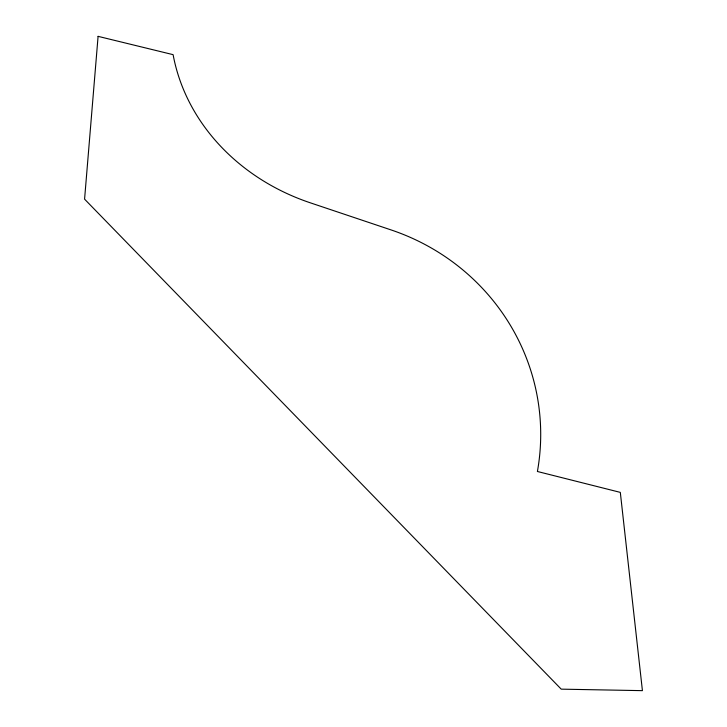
<?xml version="1.0" encoding="UTF-8"?>
<svg xmlns="http://www.w3.org/2000/svg" width="727" height="727" viewBox="0 0 727 727"><rect width="100%" height="100%" fill="white"/><g stroke="black" fill="none" stroke-linecap="round" stroke-linejoin="round"><path stroke-width="1.09" d="M98.09 36.35L84.577 199.153L561.226 689.151L642.423 690.65L620.313 492.379L537.407 471.487A220.935 215.528 3.6 0 0 391.071 229.923L310.229 202.788A208.449 184.104 7.4 0 1 173.108 54.661L98.09 36.35"/></g></svg>
